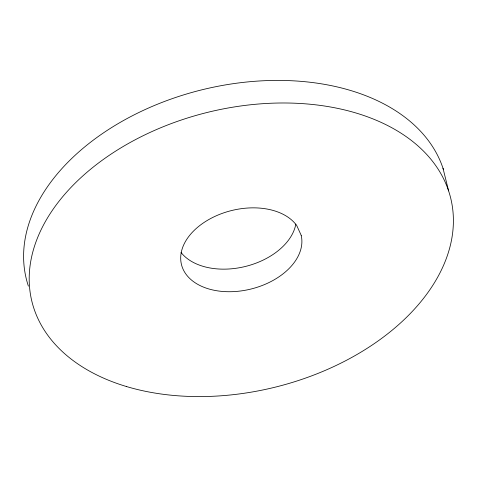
<?xml version="1.0" encoding="UTF-8"?>
<svg xmlns="http://www.w3.org/2000/svg" width="477" height="477" viewBox="0 0 477 477"><rect width="100%" height="100%" fill="white"/><g stroke="black" fill="none" stroke-linecap="round" stroke-linejoin="round"><path stroke-width="0.72" d="M443.008 168.286L448.595 190.854M28.405 286.146A215.682 141.502 -13.9 0 1 191.879 92.455A215.682 141.502 -13.9 0 1 443.461 169.681M295.829 224.13A61.622 40.426 -13.9 0 1 245.357 266.47A61.622 40.426 -13.9 0 1 181.033 252.458M301.196 235.34L296.783 225.645A61.622 40.426 -13.9 0 0 195.767 228.906A61.622 40.426 -13.9 0 0 224.279 291.578A61.622 40.426 -13.9 0 0 301.196 235.34M126.465 386.531A215.682 141.502 -13.9 0 0 453.15 227.666A215.682 141.502 -13.9 0 0 144.269 135.164A215.682 141.502 -13.9 0 0 126.465 386.531"/></g></svg>
